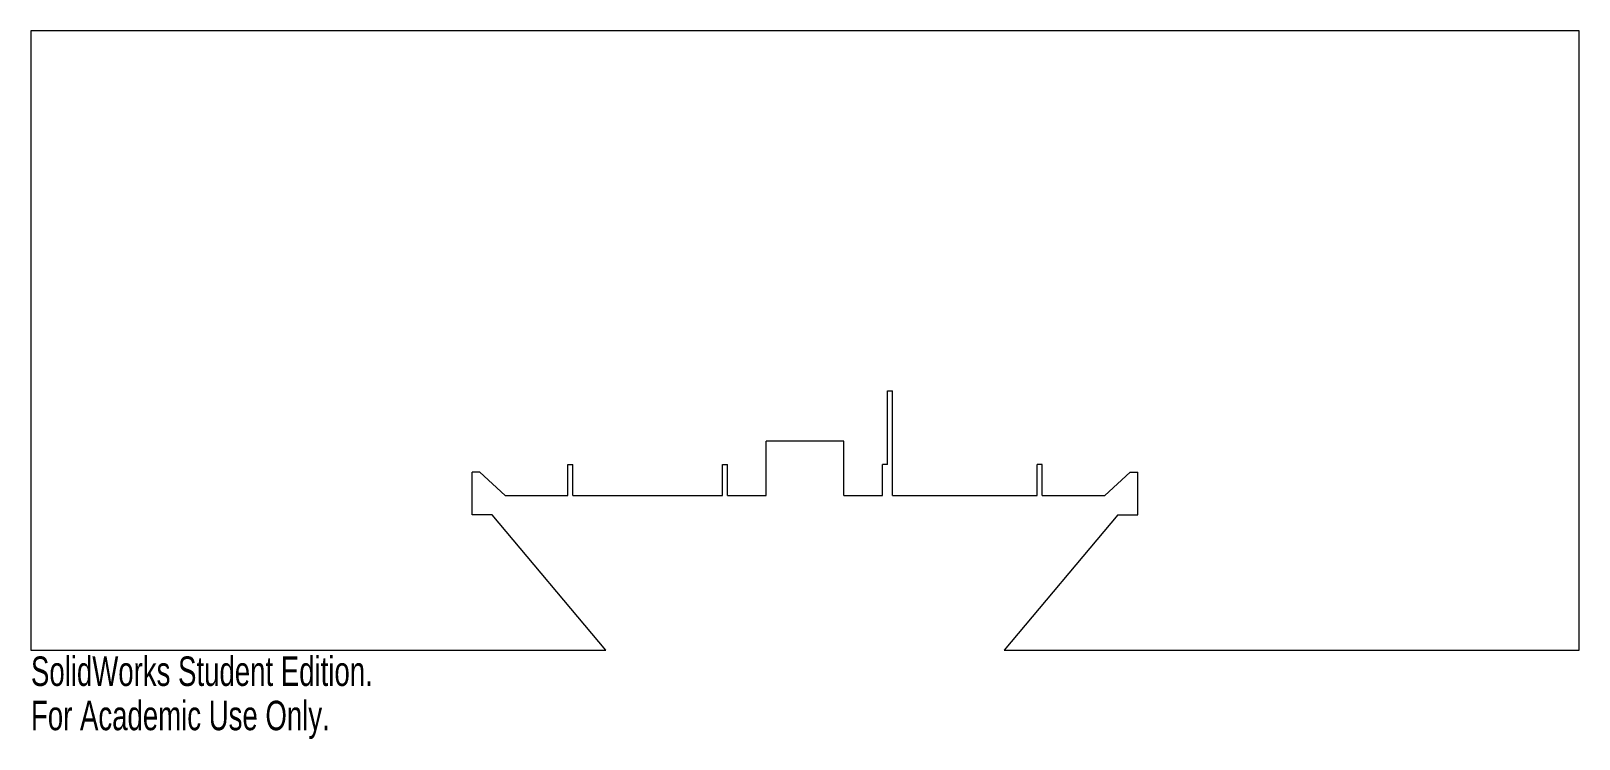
# Model space of a CAD drawing. Header units: inches. Extents: x -5 to 5, y -4.6 to 0.
import ezdxf

# ---------------------------------------------------------------- set-up
doc = ezdxf.new("R2010")
doc.units = ezdxf.units.IN
doc.header["$MEASUREMENT"] = 0
doc.styles.add('SLDTEXTSTYLE0', font='TXT', dxfattribs={"width": 0.7})

msp = doc.modelspace()

# ---------------------------------------------------------------- linework, layer by layer
at = {"color": 7, "linetype": 'Continuous', "lineweight": 15}
for p, q in [((5, 0), (-5, 0)), ((-5, 0), (-5, -4)), ((5, -4), (5, 0)), ((0.532, -2.325), (0.565, -2.325)), ((0.532, -2.8), (0.532, -2.325)), ((0.565, -3), (0.565, -2.325)), ((0.25, -2.65), (-0.25, -2.65)), ((-0.25, -3), (-0.25, -2.65)), ((0.25, -3), (0.25, -2.65)), ((-1.532, -2.8), (-1.5, -2.8)), ((-1.532, -3), (-1.532, -2.8)), ((-1.5, -3), (-1.5, -2.8)), ((-0.532, -2.8), (-0.5, -2.8)), ((-0.532, -3), (-0.532, -2.8)), ((-0.5, -3), (-0.5, -2.8)), ((0.532, -2.8), (0.5, -2.8)), ((0.5, -3), (0.5, -2.8)), ((1.532, -2.8), (1.5, -2.8)), ((1.5, -3), (1.5, -2.8)), ((1.532, -3), (1.532, -2.8)), ((-2.1, -2.85), (-2.15, -2.85)), ((-2.15, -3.125), (-2.15, -2.85)), ((-2.1, -2.85), (-1.937, -3)), ((2.1, -2.85), (1.937, -3)), ((2.1, -2.85), (2.15, -2.85)), ((2.15, -3.125), (2.15, -2.85)), ((-1.937, -3), (-1.532, -3)), ((-1.5, -3), (-0.532, -3)), ((-0.5, -3), (-0.25, -3)), ((0.25, -3), (0.5, -3)), ((0.565, -3), (1.5, -3)), ((1.532, -3), (1.937, -3)), ((-2.02, -3.125), (-2.15, -3.125)), ((-1.286, -4), (-2.02, -3.125)), ((2.02, -3.125), (1.286, -4)), ((2.02, -3.125), (2.15, -3.125)), ((-5, -4), (-1.286, -4)), ((1.286, -4), (5, -4))]:
    msp.add_line(p, q, dxfattribs=at)

# ---------------------------------------------------------------- texts
at = {"color": 7, "linetype": 'Continuous', "char_height": 0.1903, "attachment_point": 1, "style": 'SLDTEXTSTYLE0'}
for s, insert in [('SolidWorks Student Edition.', (-5, -4.04)), ('For Academic Use Only.', (-5, -4.326))]:
    msp.add_mtext(s, dxfattribs=dict(at, insert=insert))

doc.saveas('drawing.dxf')
